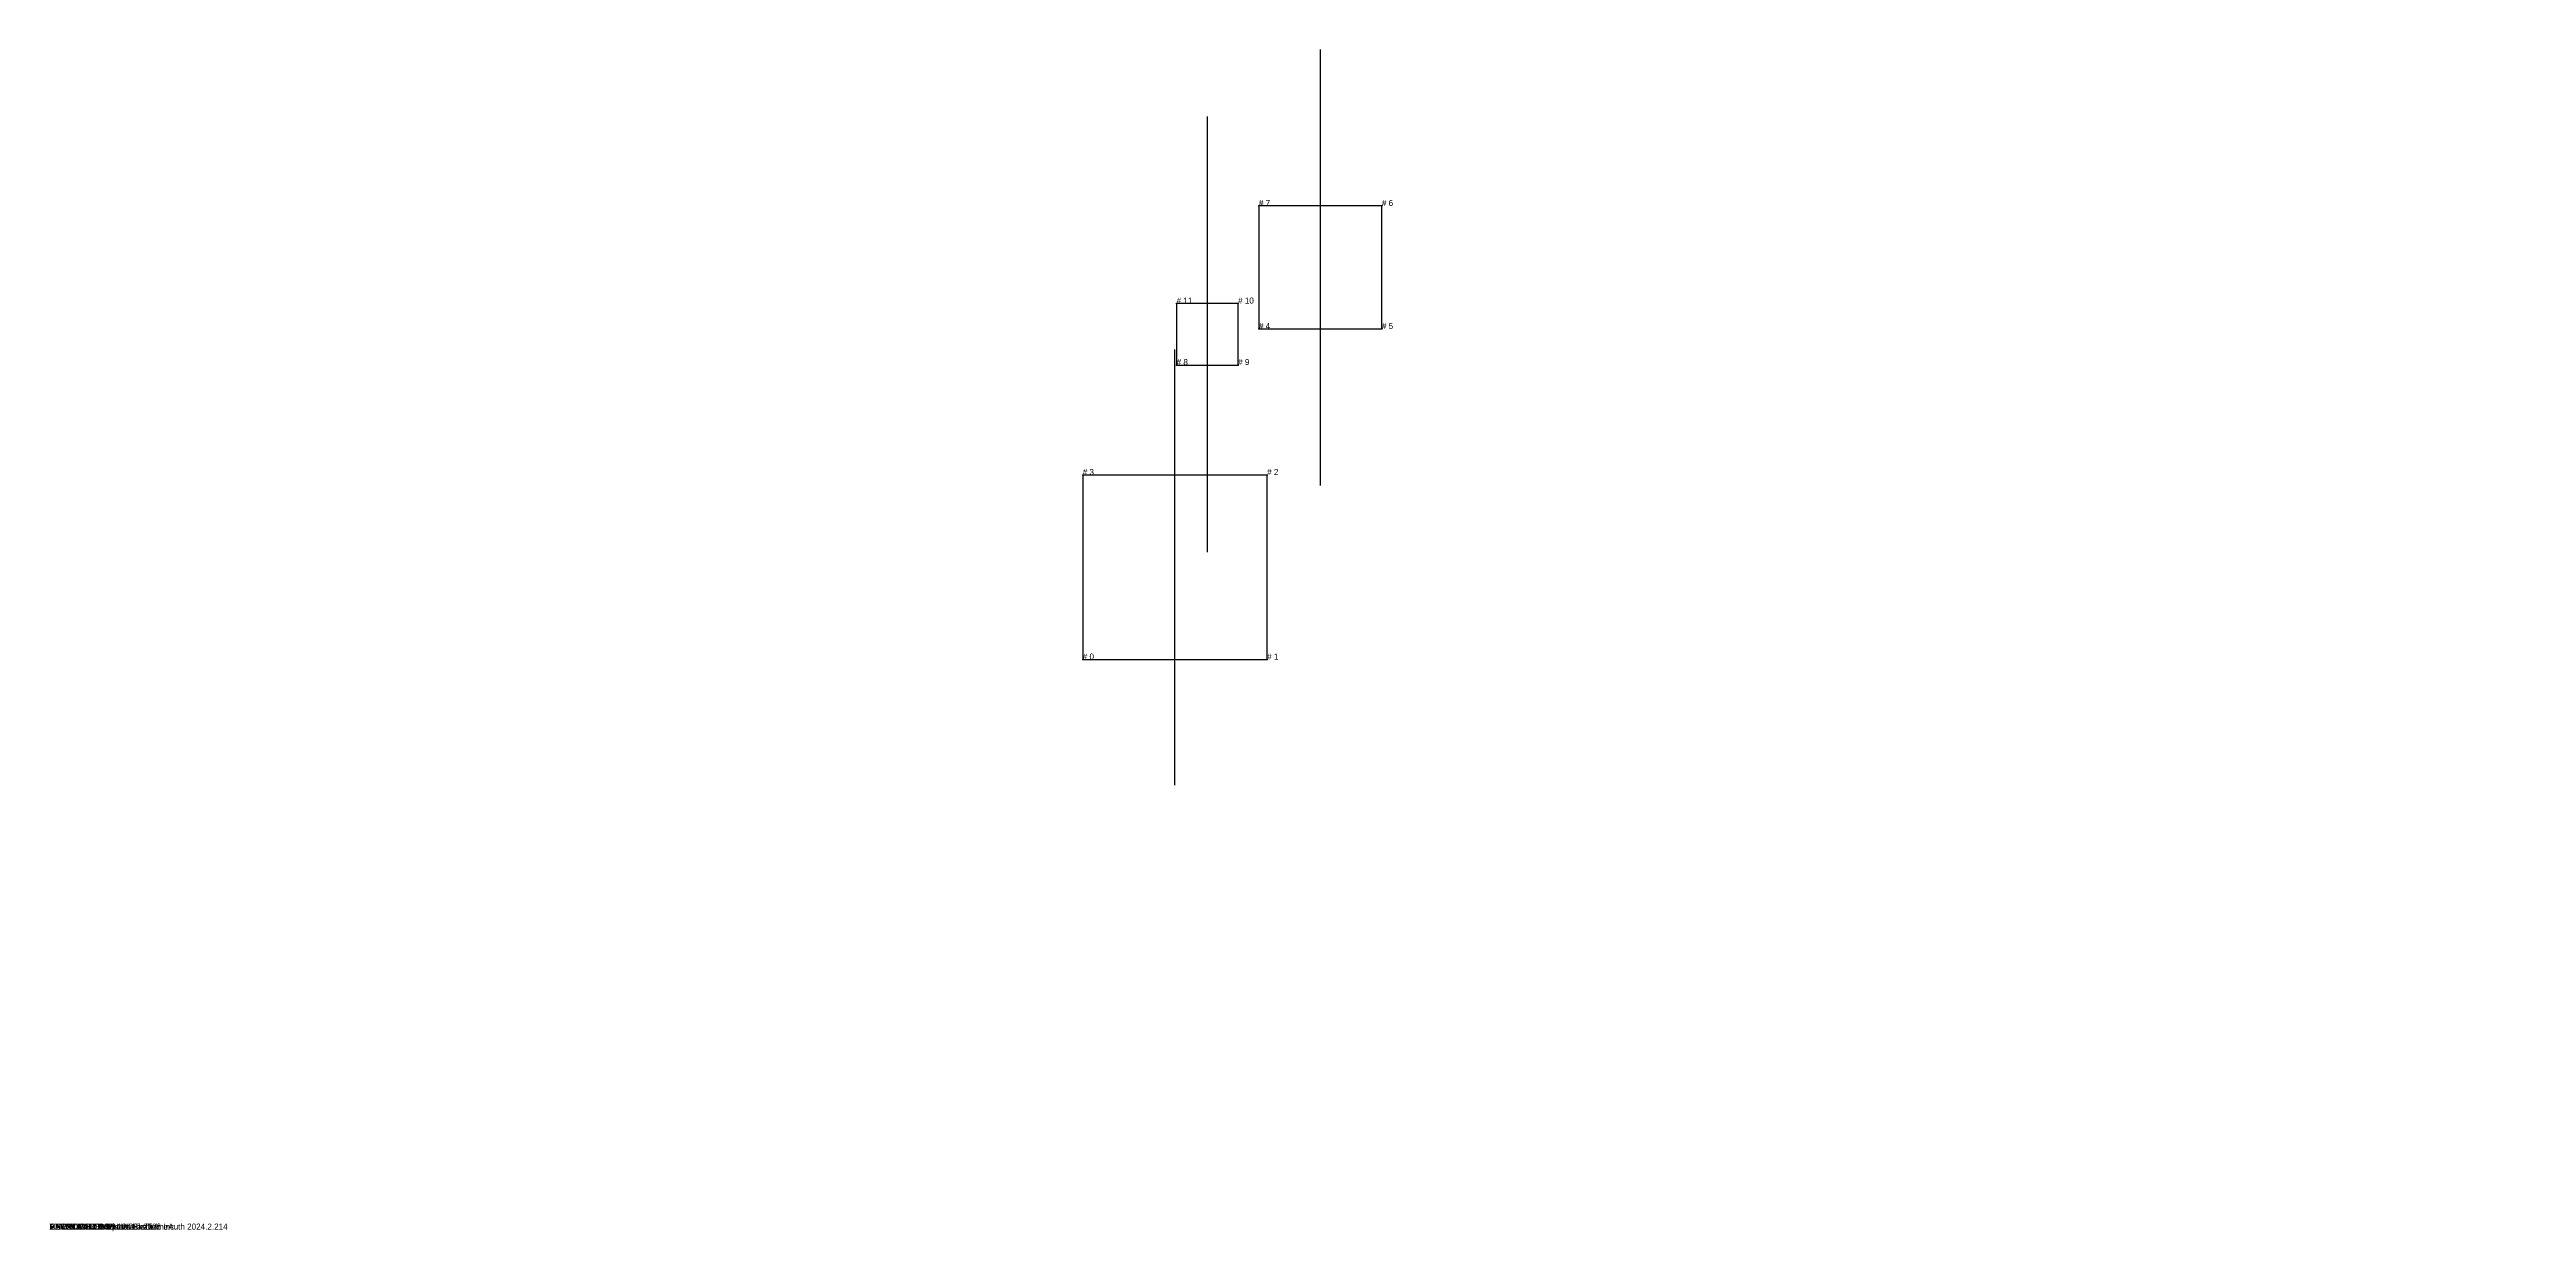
# Model space of a CAD drawing. Extents: x 0 to 102, y 0 to 49.
import ezdxf

# ---------------------------------------------------------------- set-up
doc = ezdxf.new("R2010")
doc.units = 0

# ---------------------------------------------------------------- blocks, each defined once
blk = doc.blocks.new('Pattern_17776695_M')
at = {"layer": '1'}
blk.add_lwpolyline([(46.560104, 35.704681), (49.100105, 35.704681), (49.100105, 38.244682), (46.560104, 38.244682)], close=True, dxfattribs=at)
at = {"layer": '14'}
blk.add_lwpolyline([(46.560104, 35.704681), (49.100105, 35.704681), (49.100105, 38.244682), (46.560104, 38.244682)], close=True, dxfattribs=at)
at = {"layer": '2'}
for p in [(46.560104, 38.244682), (46.560104, 38.244682), (46.560104, 38.244682), (46.560104, 38.244682), (49.100105, 38.244682), (49.100105, 38.244682), (49.100105, 38.244682), (49.100105, 38.244682), (46.560104, 35.704681), (46.560104, 35.704681), (46.560104, 35.704681), (46.560104, 35.704681), (49.100105, 35.704681), (49.100105, 35.704681), (49.100105, 35.704681), (49.100105, 35.704681)]:
    blk.add_point(p, dxfattribs=at)
at = {"layer": '7'}
blk.add_line((47.830105, 27.974684), (47.830105, 45.974682), dxfattribs=at)
at = {"layer": '84'}
blk.add_lwpolyline([(46.560104, 35.704681), (49.100105, 35.704681), (49.100105, 35.704681), (49.100105, 38.244682), (49.100105, 38.244682), (46.560104, 38.244682), (46.560104, 38.244682), (46.560104, 35.704681)], close=True, dxfattribs=at)
at = {"layer": '87'}
blk.add_lwpolyline([(46.560104, 35.704681), (49.100105, 35.704681), (49.100105, 35.704681), (49.100105, 38.244682), (49.100105, 38.244682), (46.560104, 38.244682), (46.560104, 38.244682), (46.560104, 35.704681)], close=True, dxfattribs=at)
at = {"layer": '1'}
for s, p in [('# 11', (46.560104, 38.244682)), ('# 10', (49.100105, 38.244682)), ('# 8', (46.560104, 35.704681)), ('# 9', (49.100105, 35.704681))]:
    blk.add_text(s, height=0.25, dxfattribs=at).set_placement(p)
at = {"layer": '14'}
for s, p in [('# 11', (46.560104, 38.244682)), ('# 10', (49.100105, 38.244682)), ('# 8', (46.560104, 35.704681)), ('# 9', (49.100105, 35.704681))]:
    blk.add_text(s, height=0.25, dxfattribs=at).set_placement(p)
blk = doc.blocks.new('Pattern_17777037_M')
at = {"layer": '1'}
blk.add_lwpolyline([(49.958988, 37.195415), (55.03899, 37.195415), (55.03899, 42.275417), (49.958988, 42.275417)], close=True, dxfattribs=at)
at = {"layer": '14'}
blk.add_lwpolyline([(49.958988, 37.195415), (55.03899, 37.195415), (55.03899, 42.275417), (49.958988, 42.275417)], close=True, dxfattribs=at)
at = {"layer": '2'}
for p in [(49.958988, 42.275417), (49.958988, 42.275417), (49.958988, 42.275417), (49.958988, 42.275417), (55.03899, 42.275417), (55.03899, 42.275417), (55.03899, 42.275417), (55.03899, 42.275417), (49.958988, 37.195415), (49.958988, 37.195415), (49.958988, 37.195415), (49.958988, 37.195415), (55.03899, 37.195415), (55.03899, 37.195415), (55.03899, 37.195415), (55.03899, 37.195415)]:
    blk.add_point(p, dxfattribs=at)
at = {"layer": '7'}
blk.add_line((52.498989, 30.735416), (52.498989, 48.735416), dxfattribs=at)
at = {"layer": '84'}
blk.add_lwpolyline([(49.958988, 37.195415), (55.03899, 37.195415), (55.03899, 37.195415), (55.03899, 42.275417), (55.03899, 42.275417), (49.958988, 42.275417), (49.958988, 42.275417), (49.958988, 37.195415)], close=True, dxfattribs=at)
at = {"layer": '87'}
blk.add_lwpolyline([(49.958988, 37.195415), (55.03899, 37.195415), (55.03899, 37.195415), (55.03899, 42.275417), (55.03899, 42.275417), (49.958988, 42.275417), (49.958988, 42.275417), (49.958988, 37.195415)], close=True, dxfattribs=at)
at = {"layer": '1'}
for s, p in [('# 7', (49.958988, 42.275417)), ('# 6', (55.03899, 42.275417)), ('# 4', (49.958988, 37.195415)), ('# 5', (55.03899, 37.195415))]:
    blk.add_text(s, height=0.25, dxfattribs=at).set_placement(p)
at = {"layer": '14'}
for s, p in [('# 7', (49.958988, 42.275417)), ('# 6', (55.03899, 42.275417)), ('# 4', (49.958988, 37.195415)), ('# 5', (55.03899, 37.195415))]:
    blk.add_text(s, height=0.25, dxfattribs=at).set_placement(p)
blk = doc.blocks.new('Pattern_17777319_M')
at = {"layer": '1'}
blk.add_lwpolyline([(42.680336, 23.542725), (50.300339, 23.542725), (50.300339, 31.162724), (42.680336, 31.162724)], close=True, dxfattribs=at)
at = {"layer": '14'}
blk.add_lwpolyline([(42.680336, 23.542725), (50.300339, 23.542725), (50.300339, 31.162724), (42.680336, 31.162724)], close=True, dxfattribs=at)
at = {"layer": '2'}
for p in [(42.680336, 31.162724), (42.680336, 31.162724), (42.680336, 31.162724), (42.680336, 31.162724), (50.300339, 31.162724), (50.300339, 31.162724), (50.300339, 31.162724), (50.300339, 31.162724), (42.680336, 23.542725), (42.680336, 23.542725), (42.680336, 23.542725), (42.680336, 23.542725), (50.300339, 23.542725), (50.300339, 23.542725), (50.300339, 23.542725), (50.300339, 23.542725)]:
    blk.add_point(p, dxfattribs=at)
at = {"layer": '7'}
blk.add_line((46.490337, 18.352724), (46.490337, 36.352722), dxfattribs=at)
at = {"layer": '84'}
blk.add_lwpolyline([(42.680336, 23.542725), (50.300339, 23.542725), (50.300339, 23.542725), (50.300339, 31.162724), (50.300339, 31.162724), (42.680336, 31.162724), (42.680336, 31.162724), (42.680336, 23.542725)], close=True, dxfattribs=at)
at = {"layer": '87'}
blk.add_lwpolyline([(42.680336, 23.542725), (50.300339, 23.542725), (50.300339, 23.542725), (50.300339, 31.162724), (50.300339, 31.162724), (42.680336, 31.162724), (42.680336, 31.162724), (42.680336, 23.542725)], close=True, dxfattribs=at)
at = {"layer": '1'}
for s, p in [('# 3', (42.680336, 31.162724)), ('# 2', (50.300339, 31.162724)), ('# 0', (42.680336, 23.542725)), ('# 1', (50.300339, 23.542725))]:
    blk.add_text(s, height=0.25, dxfattribs=at).set_placement(p)
at = {"layer": '14'}
for s, p in [('# 3', (42.680336, 31.162724)), ('# 2', (50.300339, 31.162724)), ('# 0', (42.680336, 23.542725)), ('# 1', (50.300339, 23.542725))]:
    blk.add_text(s, height=0.25, dxfattribs=at).set_placement(p)

msp = doc.modelspace()

# ---------------------------------------------------------------- block references
at = {"layer": '1'}
for name in ['Pattern_17777037_M', 'Pattern_17776695_M', 'Pattern_17777319_M']:
    msp.add_blockref(name, (0, 0), dxfattribs=at)

# ---------------------------------------------------------------- texts
for s in ['AUTHOR: CLO Virtual Fashion Inc.', 'VERSION: 3', 'STYLE NAME: squares cm', 'CREATION DATE: 14-10-2026', 'CREATION TIME: 12:08', 'SAMPLE SIZE: M', 'PRODUCT: CLO Network OnlineAuth 2024.2.214', 'UNITS: METRIC']:
    msp.add_text(s, height=0.25, dxfattribs=at).set_placement((0, 0))

doc.saveas('drawing.dxf')
